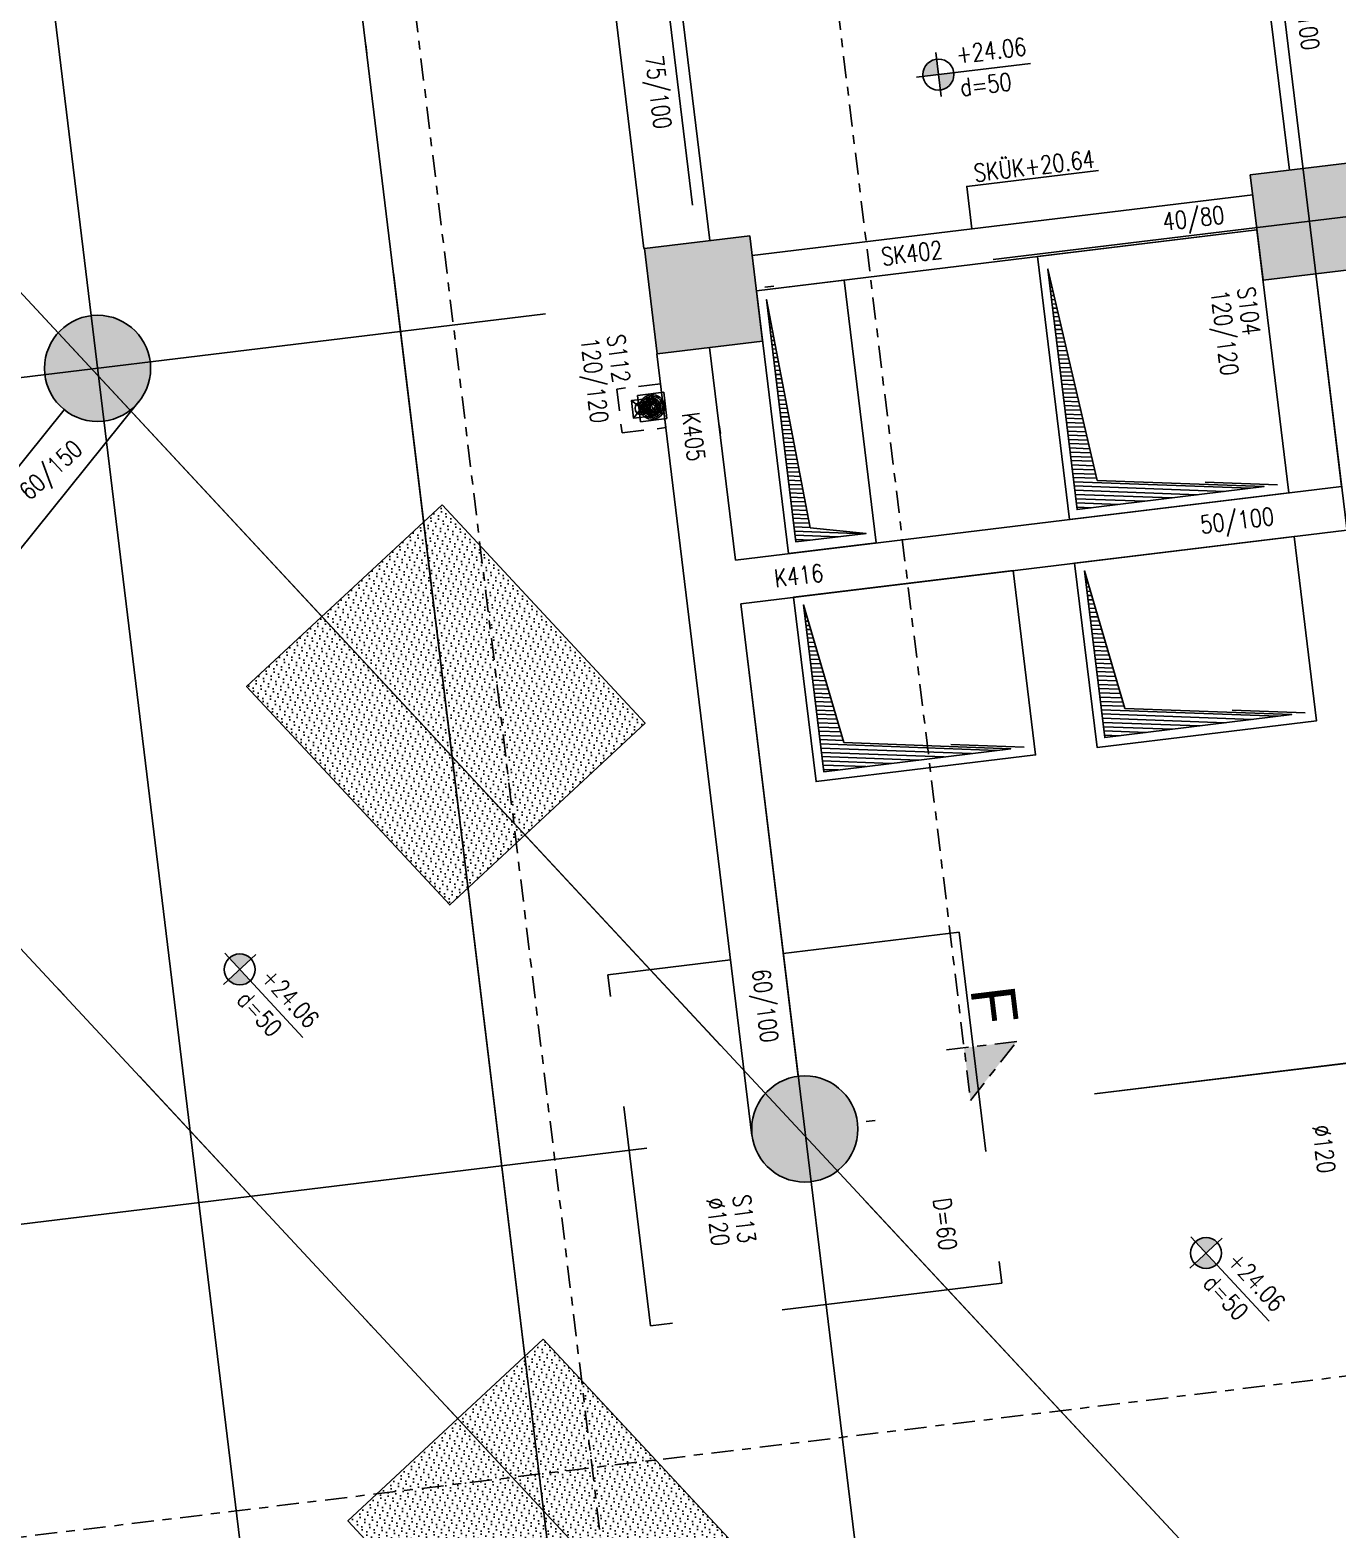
# Model space of a CAD drawing. Header units: inches. Extents: x 400392 to 401495, y 4543971 to 4544133.
# Drawn here: x 400455.46 to 400470.23, y 4544053.25 to 4544070.2 of the extents above; entities that cross this region are included whole.
import ezdxf
from ezdxf.enums import TextEntityAlignment as Align

# ---------------------------------------------------------------- set-up
doc = ezdxf.new("R2010")
doc.units = ezdxf.units.IN
doc.header["$MEASUREMENT"] = 0
for name, pattern in [('AKS', [3, 2.5, -0.25, 0, -0.25]), ('CENTER', [2, 1.25, -0.25, 0.25, -0.25]), ('CIZGI', [0.4, 0.25, -0.15]), ('CONTINU', [0]), ('DASHDOT2', [0.5, 0.25, -0.125, 0, -0.125]), ('HIDDEN', [0.375, 0.25, -0.125])]:
    doc.linetypes.add(name, pattern=pattern)
doc.layers.add('A-DETL', color=90, linetype='Continuous', lineweight=15)
doc.layers.add('A-DETL-GENF', color=92, linetype='Continuous', lineweight=9)
for name, color, linetype in [('aks prota', 2, 'AKS'), ('boşluk prota', 2, 'Continuous'), ('boşluk taraması prota', 252, 'Continuous'), ('kesit tarama prota', 252, 'Continuous'), ('kiriş boyutu prota', 6, 'Continuous'), ('kiriş prota', 6, 'Continuous'), ('kolon prota', 1, 'Continuous'), ('kolon tarama prota', 252, 'Continuous'), ('lkolon prota', 4, 'Continuous'), ('not prota', 2, 'Continuous'), ('PRT-AL-TUNEL_EKSENI', 14, 'DASHDOT2'), ('PRT-MI-a_fit_drainage', 10, 'Continuous'), ('skesit prota', 7, 'Continuous'), ('st-s_level (kot)', 6, 'Continuous'), ('st-s_levelmark (kot işareti)', 4, 'Continuous'), ('temel prota', 6, 'Continuous'), ('tkesit prota', 7, 'Continuous'), ('tkolon prota', 6, 'Continuous'), ('tnot prota', 4, 'Continuous')]:
    doc.layers.add(name, color=color, linetype=linetype)
doc.styles.add('Arial', font='Arial.ttf')
doc.styles.add('OLCU', font='romanstw.shx')
doc.styles.add('TKIRIS', font='romanstw.shx')
doc.styles.add('tkolon', font='romanstw.shx')
doc.styles.add('TNOT', font='romanstw.shx', dxfattribs={"width": 0.8, "height": 250})
pattern_1 = [(312.9239939580838, (-985.6108686834923, 579.9553947579116), (0.08515124226646291, 0.02499508395890895), [0, -0.07937500000193896])]
pattern_2 = [(312.9239939580838, (399405.9814287717, 4544554.575528787), (0.08515124226646291, 0.02499508395890895), [0, -0.07937500000193896])]

# ---------------------------------------------------------------- blocks, each defined once
blk = doc.blocks.new('+24.06 mekanik')
at = {"layer": 'kolon tarama prota', "color": 253}
for p, q in [((33072.23755905133, 161366.1159117887), (33072.23755873027, 161066.1159117887)), ((33372.23755905133, 161366.1159114677), (33072.23755905133, 161366.1159117887)), ((33072.23755905133, 161366.1159117887), (33372.23755905133, 161366.1159114677)), ((33072.23755873027, 161066.1159117887), (33072.23755905133, 161366.1159117887)), ((33072.23755905133, 161366.1159117887), (33072.23755905133, 161366.1159117887)), ((33217.23755904054, 161356.0265974299), (33217.23755901911, 161336.0116997164)), ((33217.23755901911, 161336.0116997164), (33217.23755904054, 161356.0265974299)), ((33217.23755904054, 161356.0265974299), (33217.23755904054, 161356.0265974299)), ((33217.23755901911, 161336.0116997164), (33217.23755901911, 161336.0116997164)), ((33227.23755901911, 161336.0116997057), (33227.23755904054, 161356.0265974192)), ((33227.23755904054, 161356.0265974192), (33227.23755901911, 161336.0116997057)), ((33227.23755904053, 161356.0265974192), (33227.23755904053, 161356.0265974192)), ((33227.23755901911, 161336.0116997057), (33227.23755901911, 161336.0116997057)), ((33372.23755873027, 161066.1159114677), (33372.23755905133, 161366.1159114677)), ((33372.23755905133, 161366.1159114677), (33372.23755873027, 161066.1159114677)), ((33372.23755905133, 161366.1159114677), (33372.23755905133, 161366.1159114677)), ((33102.34177081333, 161221.1159117565), (33082.32687309982, 161221.1159117779)), ((33082.32687309982, 161221.1159117779), (33102.34177081333, 161221.1159117565)), ((33082.32687309982, 161221.1159117779), (33082.32687309982, 161221.1159117779)), ((33082.32687308912, 161211.1159117779), (33102.34177080263, 161211.1159117565)), ((33102.34177080263, 161211.1159117565), (33082.32687308912, 161211.1159117779)), ((33082.32687308912, 161211.1159117779), (33082.32687308912, 161211.1159117779)), ((33102.34177081333, 161221.1159117565), (33102.34177081333, 161221.1159117565)), ((33102.34177080263, 161211.1159117565), (33102.34177080263, 161211.1159117565)), ((33147.40441116068, 161221.1159117083), (33127.36922909111, 161221.1159117297)), ((33127.36922909111, 161221.1159117297), (33147.40441116068, 161221.1159117083)), ((33127.36922909111, 161221.1159117297), (33127.36922909111, 161221.1159117297)), ((33127.3692290804, 161211.1159117297), (33147.40441114998, 161211.1159117083)), ((33147.40441114998, 161211.1159117083), (33127.3692290804, 161211.1159117297)), ((33127.3692290804, 161211.1159117297), (33127.3692290804, 161211.1159117297)), ((33147.40441116068, 161221.1159117083), (33147.40441116068, 161221.1159117083)), ((33147.40441114998, 161211.1159117083), (33147.40441114998, 161211.1159117083)), ((33192.65715998066, 161221.1159116599), (33172.48818704082, 161221.1159116814)), ((33172.48818704082, 161221.1159116814), (33192.65715998066, 161221.1159116599)), ((33172.48818704082, 161221.1159116814), (33172.48818704082, 161221.1159116814)), ((33172.48818703013, 161211.1159116814), (33192.65715996995, 161211.1159116599)), ((33192.65715996995, 161211.1159116599), (33172.48818703013, 161211.1159116814)), ((33172.48818703013, 161211.1159116814), (33172.48818703013, 161211.1159116814)), ((33192.65715998066, 161221.1159116599), (33192.65715998066, 161221.1159116599)), ((33192.65715996995, 161211.1159116599), (33192.65715996995, 161211.1159116599)), ((33217.23755899233, 161310.9842414386), (33217.23755897089, 161290.949059369)), ((33217.23755897089, 161290.949059369), (33217.23755899233, 161310.9842414386)), ((33217.23755899233, 161310.9842414386), (33217.23755899233, 161310.9842414386)), ((33217.23755897089, 161290.949059369), (33217.23755897089, 161290.949059369)), ((33217.23755894404, 161265.8652834889), (33217.23755892246, 161245.696310549)), ((33217.23755892246, 161245.696310549), (33217.23755894404, 161265.8652834889)), ((33217.23755894404, 161265.8652834889), (33217.23755894404, 161265.8652834889)), ((33217.23755892246, 161245.696310549), (33217.23755892246, 161245.696310549)), ((33217.23755885915, 161186.5355127181), (33217.23755883757, 161166.3665397782)), ((33217.23755883757, 161166.3665397782), (33217.23755885915, 161186.5355127181)), ((33217.23755885915, 161186.5355127181), (33217.23755885915, 161186.5355127181)), ((33217.23755883757, 161166.3665397782), (33217.23755883757, 161166.3665397782)), ((33227.23755897089, 161290.9490593583), (33227.23755899233, 161310.9842414279)), ((33227.23755899233, 161310.9842414279), (33227.23755897089, 161290.9490593583)), ((33227.23755899232, 161310.9842414279), (33227.23755899232, 161310.9842414279)), ((33227.23755897089, 161290.9490593583), (33227.23755897089, 161290.9490593583)), ((33227.23755892246, 161245.6963105384), (33227.23755894404, 161265.8652834782)), ((33227.23755894404, 161265.8652834782), (33227.23755892246, 161245.6963105384)), ((33227.23755894404, 161265.8652834782), (33227.23755894404, 161265.8652834782)), ((33227.23755892246, 161245.6963105384), (33227.23755892246, 161245.6963105384)), ((33227.23755883757, 161166.3665397675), (33227.23755885915, 161186.5355127074)), ((33227.23755885915, 161186.5355127074), (33227.23755883757, 161166.3665397675)), ((33227.23755885915, 161186.5355127074), (33227.23755885915, 161186.5355127074)), ((33227.23755883757, 161166.3665397675), (33227.23755883757, 161166.3665397675)), ((33271.98693075148, 161221.115911575), (33251.81795781165, 161221.1159115965)), ((33251.81795781165, 161221.1159115965), (33271.98693075148, 161221.115911575)), ((33251.81795781165, 161221.1159115965), (33251.81795781165, 161221.1159115965)), ((33251.81795780095, 161211.1159115965), (33271.98693074079, 161211.115911575)), ((33271.98693074079, 161211.115911575), (33251.81795780095, 161211.1159115965)), ((33251.81795780095, 161211.1159115965), (33251.81795780095, 161211.1159115965)), ((33271.98693075148, 161221.115911575), (33271.98693075148, 161221.115911575)), ((33271.98693074079, 161211.115911575), (33271.98693074079, 161211.115911575)), ((33317.1058887012, 161221.1159115267), (33297.07070663163, 161221.1159115481)), ((33297.07070663163, 161221.1159115481), (33317.1058887012, 161221.1159115267)), ((33297.07070663163, 161221.1159115481), (33297.07070663163, 161221.1159115481)), ((33297.07070662093, 161211.1159115481), (33317.1058886905, 161211.1159115267)), ((33317.1058886905, 161211.1159115267), (33297.07070662093, 161211.1159115481)), ((33297.07070662093, 161211.1159115481), (33297.07070662093, 161211.1159115481)), ((33317.1058887012, 161221.1159115267), (33317.1058887012, 161221.1159115267)), ((33317.1058886905, 161211.1159115267), (33317.1058886905, 161211.1159115267)), ((33362.14824469249, 161221.1159114785), (33342.13334697898, 161221.1159114999)), ((33342.13334697898, 161221.1159114999), (33362.14824469249, 161221.1159114785)), ((33342.13334697898, 161221.1159114999), (33342.13334697898, 161221.1159114999)), ((33342.13334696827, 161211.1159114999), (33362.14824468178, 161211.1159114785)), ((33362.14824468178, 161211.1159114785), (33342.13334696827, 161211.1159114999)), ((33342.13334696827, 161211.1159114999), (33342.13334696827, 161211.1159114999)), ((33362.14824469249, 161221.1159114785), (33362.14824469249, 161221.1159114785)), ((33362.14824468178, 161211.1159114785), (33362.14824468178, 161211.1159114785)), ((33072.23755873027, 161066.1159117887), (33372.23755873027, 161066.1159114677)), ((33372.23755873027, 161066.1159114677), (33072.23755873027, 161066.1159117887)), ((33072.23755873027, 161066.1159117887), (33072.23755873027, 161066.1159117887)), ((33217.23755881072, 161141.2827638981), (33217.23755878927, 161121.2475818285)), ((33217.23755878927, 161121.2475818285), (33217.23755881072, 161141.2827638981)), ((33217.23755881072, 161141.2827638981), (33217.23755881072, 161141.2827638981)), ((33217.23755878928, 161121.2475818285), (33217.23755878928, 161121.2475818285)), ((33217.23755876249, 161096.2201235507), (33217.23755874107, 161076.2052258372)), ((33217.23755874107, 161076.2052258372), (33217.23755876249, 161096.2201235507)), ((33217.23755876249, 161096.2201235507), (33217.23755876249, 161096.2201235507)), ((33217.23755874108, 161076.2052258372), (33217.23755874108, 161076.2052258372)), ((33227.23755878927, 161121.2475818178), (33227.23755881072, 161141.2827638874)), ((33227.23755881072, 161141.2827638874), (33227.23755878927, 161121.2475818178)), ((33227.23755881072, 161141.2827638874), (33227.23755881072, 161141.2827638874)), ((33227.23755878927, 161121.2475818178), (33227.23755878927, 161121.2475818178)), ((33227.23755874107, 161076.2052258265), (33227.23755876249, 161096.22012354)), ((33227.23755876249, 161096.22012354), (33227.23755874107, 161076.2052258265)), ((33227.23755876249, 161096.22012354), (33227.23755876249, 161096.22012354)), ((33227.23755874107, 161076.2052258265), (33227.23755874107, 161076.2052258265)), ((33372.23755873027, 161066.1159114677), (33372.23755873027, 161066.1159114677))]:
    blk.add_line(p, q, dxfattribs=at)
for centre, radius, start, end in [((33222.2375588908, 161216.1159116282), 140, 92.04671303651904, 177.9532868408322), ((33222.2375588908, 161216.1159116282), 140, 92.04671303651904, 177.9532868408322), ((33222.2375588908, 161216.1159116282), 120, 92.38801540180359, 177.6119844755312), ((33222.2375588908, 161216.1159116282), 120, 92.38801540180359, 177.6119844755312), ((33222.2375588908, 161216.1159116282), 140, 2.046713035700702, 87.95328684081728), ((33222.2375588908, 161216.1159116282), 140, 2.046713035700702, 87.95328684081728), ((33222.2375588908, 161216.1159116282), 120, 2.388015402636622, 87.6119844755312), ((33222.2375588908, 161216.1159116282), 120, 2.388015402636622, 87.6119844755312), ((33222.2375588908, 161216.1159116282), 140, 182.0467130357007, 267.9532868408172), ((33222.2375588908, 161216.1159116282), 140, 182.0467130357007, 267.9532868408172), ((33222.2375588908, 161216.1159116282), 120, 182.3880154026366, 267.6119844755312), ((33222.2375588908, 161216.1159116282), 120, 182.3880154026366, 267.6119844755312), ((33222.2375588908, 161216.1159116282), 100.0000000000001, 359.9999999383015, 179.9999999383015), ((33222.2375588908, 161216.1159116282), 100.0000000000001, 359.9999999383015, 179.9999999383015), ((33222.2375588908, 161216.1159116282), 100, 179.9999999383015, 359.9999999383015), ((33222.2375588908, 161216.1159116282), 100, 179.9999999383015, 359.9999999383015), ((33222.2375588908, 161216.1159116282), 95, 93.01696124840987, 176.983038629284), ((33222.2375588908, 161216.1159116282), 95.00000000000001, 93.01696124840987, 176.983038629284), ((33222.2375588908, 161216.1159116282), 94.99999999999999, 183.0169612488262, 266.9830386288457), ((33222.2375588908, 161216.1159116282), 94.99999999999999, 183.0169612488262, 266.9830386288457), ((33222.2375588908, 161216.1159116282), 90.00000000000009, 359.9999999383015, 179.9999999383015), ((33222.2375588908, 161216.1159116282), 90.00000000000009, 359.9999999383015, 179.9999999383015), ((33222.2375588908, 161216.1159116282), 90.00000000000007, 179.9999999383015, 359.9999999383015), ((33222.2375588908, 161216.1159116282), 90.00000000000007, 179.9999999383015, 359.9999999383015), ((33222.2375588908, 161216.1159116282), 74.99999999999999, 93.82255366784379, 176.1774462097814), ((33222.2375588908, 161216.1159116282), 75.00000000000001, 93.82255366784379, 176.1774462097814), ((33222.2375588908, 161216.1159116282), 75.00000000000001, 183.8225536682041, 266.1774462093098), ((33222.2375588908, 161216.1159116282), 74.99999999999997, 183.8225536682041, 266.1774462093098), ((33222.2375588908, 161216.1159116282), 59.00000000001513, 0, 180), ((33222.2375588908, 161216.1159116282), 58.99999999998325, 180, 0), ((33222.2375588908, 161216.1159116282), 50.00000000000004, 359.9999999383015, 179.9999999383015), ((33222.2375588908, 161216.1159116282), 50.00000000000004, 359.9999999383015, 179.9999999383015), ((33222.2375588908, 161216.1159116282), 50.00000000000002, 179.9999999383015, 359.9999999383015), ((33222.2375588908, 161216.1159116282), 50.00000000000002, 179.9999999383015, 359.9999999383015), ((33222.2375588908, 161216.1159116282), 49.99999999999999, 95.73917041602894, 174.2608294620576), ((33222.2375588908, 161216.1159116282), 49.99999999999999, 95.73917041602894, 174.2608294620576), ((33222.2375588908, 161216.1159116282), 49.99999999999999, 185.7391704156142, 264.2608294612697), ((33222.2375588908, 161216.1159116282), 50, 185.7391704156142, 264.2608294612697), ((33222.2375588908, 161216.1159116282), 29.99999999999999, 99.59406816533854, 170.4059317111606), ((33222.2375588908, 161216.1159116282), 30.00000000000001, 99.59406816533854, 170.4059317111606), ((33222.2375588908, 161216.1159116282), 30, 189.594068165408, 260.4059317118438), ((33222.2375588908, 161216.1159116282), 29.99999999999999, 189.594068165408, 260.4059317118438), ((33222.2375588908, 161186.6159116282), 29.49999999999272, 90, 270.0000000000279), ((33222.2375588908, 161245.6159116282), 29.50000000000151, 269.9999999999926, 90.00000000000708), ((33222.2375588908, 161216.1159116282), 95, 3.016961248826165, 86.98303862884575), ((33222.2375588908, 161216.1159116282), 95.00000000000003, 3.016961248826165, 86.98303862884575), ((33222.2375588908, 161216.1159116282), 75, 3.822553668204151, 86.17744620930984), ((33222.2375588908, 161216.1159116282), 74.99999999999999, 3.822553668204151, 86.17744620930984), ((33222.2375588908, 161216.1159116282), 49.99999999999997, 5.739170415614147, 84.26082946126972), ((33222.2375588908, 161216.1159116282), 50.00000000000001, 5.739170415614147, 84.26082946126972), ((33222.2375588908, 161216.1159116282), 30.00000000000001, 9.59406816540801, 80.40593171184375), ((33222.2375588908, 161216.1159116282), 29.99999999999999, 9.59406816540801, 80.40593171184375), ((33222.2375588908, 161216.1159116282), 120, 272.3880154018036, 357.6119844755312), ((33222.2375588908, 161216.1159116282), 140, 272.0467130365191, 357.9532868408322), ((33222.2375588908, 161216.1159116282), 49.99999999999999, 275.7391704160289, 354.2608294620576), ((33222.2375588908, 161216.1159116282), 29.99999999999998, 279.5940681653386, 350.4059317111606), ((33222.2375588908, 161216.1159116282), 95, 273.0169612484099, 356.983038629284), ((33222.2375588908, 161216.1159116282), 74.99999999999999, 273.8225536678437, 356.1774462097814), ((33222.2375588908, 161216.1159116282), 140, 272.0467130365191, 357.9532868408322), ((33222.2375588908, 161216.1159116282), 120, 272.3880154018036, 357.6119844755312), ((33222.2375588908, 161216.1159116282), 30, 279.5940681653386, 350.4059317111606), ((33222.2375588908, 161216.1159116282), 49.99999999999999, 275.7391704160289, 354.2608294620576), ((33222.2375588908, 161216.1159116282), 75, 273.8225536678437, 356.1774462097814), ((33222.2375588908, 161216.1159116282), 94.99999999999997, 273.0169612484099, 356.983038629284)]:
    blk.add_arc(centre, radius, start, end, dxfattribs=at)
blk = doc.blocks.new('PLAN_KOT')
at = {"layer": 'st-s_levelmark (kot işareti)'}
h = blk.add_hatch(color=256, dxfattribs=at)
h.paths.add_polyline_path([(0, 17.5, 0.4142135623730951), (-17.5, 0), (0, 0)])
h.paths.add_polyline_path([(17.5, 0), (0, 0), (0, -17.5, 0.4142135623730951)])
for p, q in [((0, 25), (0, -25)), ((105, 0), (-25, 0))]:
    blk.add_line(p, q, dxfattribs=at)
blk.add_circle((0, 0), 17.5, dxfattribs=at)
at = {"layer": 'st-s_level (kot)', "color": 6, "style": 'OLCU', "width": 0.8}
for tag, p in [('KOT', (22.6700442370493, 9.780006943954504)), ('DÖŞEME_KALINLIĞI', (22.6700442370493, -27.62999305603444))]:
    blk.add_attdef(tag, p, '', height=20, dxfattribs=at)
blk = doc.blocks.new('YER SUZGECI_20x20')
at = {"color": 2}
blk.add_lwpolyline([(-20, 0), (0, 0), (0, 20), (-20, 20)], close=True, dxfattribs=at)
for points in [[(0, 20), (-20, 0)], [(-20, 20), (0, 0)]]:
    blk.add_lwpolyline(points, dxfattribs=at)
blk.add_circle((-10, 10), 7, dxfattribs=at)
blk = doc.blocks.new('A$C1a5ef8c2')
at = {"layer": 'boşluk taraması prota', "ltscale": 2}
h = blk.add_hatch(dxfattribs=at)
h.set_pattern_fill('ANSI31', color=256, scale=0.03000000000073284, angle=-47.07600604191619, style=0)
h.set_pattern_definition([(357.9239939580838, (-708.7849836765672, 275.315266283229), (0.003450451556188631, 0.09518748281418962), [])])
h.paths.add_polyline_path([(75.92665458458941, 90.4876050753519), (78.0823313104338, 90.45161870773882), (75.70036064169835, 90.15796209033579), (75.37010450277012, 92.87750233430415)])
h = blk.add_hatch(dxfattribs=at)
h.set_pattern_fill('ANSI31', color=256, scale=0.03000000000073284, angle=-47.07600604191619, style=0)
h.set_pattern_definition([(357.9239939580838, (-711.9640554704238, 274.9493517745286), (0.003450451556188631, 0.09518748281418962), [])])
h.paths.add_polyline_path([(72.68423112371238, 89.95123022515327), (73.31545776390703, 89.88849055301398), (72.52128884784179, 89.79204757977277), (72.1885638142121, 92.53191662114114)])
h = blk.add_hatch(dxfattribs=at)
h.set_pattern_fill('ANSI31', color=256, scale=0.03000000000073284, angle=-47.07600604191619, style=0)
h.set_pattern_definition([(357.9239939580838, (-708.4719974214095, 272.7379373209551), (0.003450451556188631, 0.09518748281418962), [])])
h.paths.add_polyline_path([(76.23964083974715, 87.91027611214668), (78.39531756559154, 87.8742897445336), (76.01334689732175, 87.58063312713057), (75.78442419448402, 89.46572905126959)])
h = blk.add_hatch(dxfattribs=at)
h.set_pattern_fill('ANSI31', color=256, scale=0.03000000000073284, angle=-47.07600604191619, style=0)
h.set_pattern_definition([(357.9239939580838, (-711.6486596444156, 272.3521691011265), (0.003450451556188631, 0.09518748281418962), [])])
h.paths.add_polyline_path([(73.06297861674102, 87.52450789231807), (75.21865534165408, 87.48852152470499), (72.8366846733843, 87.19486490637064), (72.60776197147788, 89.07996083144099)])
at = {"layer": 'kesit tarama prota'}
h = blk.add_hatch(color=256, dxfattribs=at)
h.dxf.hatch_style = 1
h.paths.add_polyline_path([(75.01839818886947, 84.14591000322253), (74.49510556354653, 83.47795429546386), (74.422774021863, 84.07357846200466)])
at = {"layer": 'kolon tarama prota'}
h = blk.add_hatch(color=256, dxfattribs=at)
h.dxf.hatch_style = 1
h.paths.add_polyline_path([(78.8497655861429, 94.08627997990698), (78.99442866910249, 92.89503164682537), (77.80318033503136, 92.75036856438965), (77.65851725259563, 93.94161689747125)])
h = blk.add_hatch(color=256, dxfattribs=at)
h.dxf.hatch_style = 1
h.paths.add_polyline_path([(72.00008766754763, 93.25446725543588), (72.1447507495177, 92.06321892142296), (70.95350241637789, 91.91855583898723), (70.8088393334765, 93.10980417300016)])
h = blk.add_hatch(color=256, dxfattribs=at)
h.dxf.hatch_style = 1
edge = h.paths.add_edge_path()
edge.add_arc((64.62711712310556, 91.7546988222748), 0.6000000000123112, -47.07600604191619, 312.9239939580838)
h = blk.add_hatch(dxfattribs=at)
h.set_pattern_fill('DOTS', color=2, scale=0.0500000000012214, angle=-47.07600604191619)
h.set_pattern_definition(pattern_1)
h.paths.add_polyline_path([(70.81653811619617, 87.74473415594548), (68.52107331360457, 90.21287492103875), (66.31213087833021, 88.15847442578524), (68.6075956809218, 85.69033365976065)])
h = blk.add_hatch(color=256, dxfattribs=at)
h.dxf.hatch_style = 1
edge = h.paths.add_edge_path()
edge.add_arc((72.62196958606364, 83.1564120175317), 0.6000000000123112, -47.07600604191619, 312.9239939580838)
h = blk.add_hatch(dxfattribs=at)
h.set_pattern_fill('DOTS', color=2, scale=0.0500000000012214, angle=-47.07600604191619)
h.set_pattern_definition(pattern_1)
h.paths.add_polyline_path([(71.96177255391376, 78.31401018053293), (69.66630775132217, 80.7821509456262), (67.45736531651346, 78.72775045130402), (69.75283011910506, 76.25960968527943)])
at = {"layer": 'A-DETL', "color": 1, "lineweight": 5}
blk.add_lwpolyline([(18.9056719414657, 133.4212155677378), (126.8139738666359, 17.39552934933454)], dxfattribs=at)
at = {"layer": 'aks prota', "ltscale": 10}
for p, q in [((133.1676834216923, 17.97912808321416), (20.17211882991251, 139.4747654646635)), ((133.1676834195969, 17.97912808600813), (20.17211883194977, 139.4747654646635)), ((133.1676834194222, 17.97912808414549), (20.17211883200798, 139.4747654655948)), ((131.3109652098501, 19.97551761753857), (20.17211883107666, 139.4747654646635)), ((133.1676834210521, 17.97912808228284), (20.17211882950505, 139.4747654655948)), ((86.6058551488677, 25.2405966874212), (74.210058906232, 127.3155100271106)), ((86.60585514985723, 25.24059668369591), (74.2100589069887, 127.3155100271106)), ((86.60585514933337, 25.24059668648988), (74.21005890722154, 127.3155100271106)), ((86.6058551488677, 25.24059668555856), (74.21005890762899, 127.3155100271106)), ((86.60585514927516, 25.24059668648988), (74.21005890710512, 127.3155100271106)), ((86.6058551488677, 25.24059668555856), (74.21005890669767, 127.3155100271106)), ((86.60585514985723, 25.24059668462723), (74.21005890646484, 127.3155100271106)), ((78.61128523445223, 33.83655681088567), (67.36038098775316, 126.4836973026395)), ((78.61128523526713, 33.83655680716038), (67.36038098746212, 126.4836973026395)), ((78.61128523491789, 33.83655680902302), (67.3603809888009, 126.4836973026395)), ((78.61128523445223, 33.83655680995435), (67.36038098868448, 126.4836973026395)), ((78.61128523445223, 33.83655680995435), (67.36038098821882, 126.4836973026395)), ((78.61128523520892, 33.83655680902302), (67.36038098781137, 126.4836973026395)), ((74.61400027724449, 38.13453687168658), (63.93554202804808, 126.0677909404039)), ((74.61400027800119, 38.13453686982393), (63.93554202863015, 126.0677909394726)), ((74.61400027776835, 38.13453687168658), (63.93554202909581, 126.0677909404039)), ((74.61400027724449, 38.13453687168658), (63.93554202944506, 126.0677909404039)), ((74.61400027753552, 38.13453687168658), (63.93554202892119, 126.0677909394726)), ((74.61400027724449, 38.13453687168658), (63.93554202851374, 126.0677909394726)), ((74.04155427991645, 42.84842329472303), (63.93554202798987, 126.0677909404039)), ((70.61671532026958, 42.43251693062484), (60.51070306886686, 125.6518845772371)), ((70.61671532056062, 42.43251693248749), (60.51070306939073, 125.6518845772371)), ((70.61671532003675, 42.43251693341881), (60.51070307020564, 125.6518845772371)), ((70.61671532003675, 42.43251693341881), (60.51070306927431, 125.6518845772371)), ((70.61671532061882, 42.43251693248749), (60.51070306869224, 125.6518845772371)), ((70.61671532003675, 42.43251693435013), (60.51077673130203, 125.651277994737)), ((120.6217669268372, 31.4688090858981), (36.57432698796038, 121.8387038931251)), ((120.6217669270118, 31.4688090858981), (36.57432698854245, 121.8387038931251)), ((44.87224892165978, 89.35570270381868), (91.23166478343774, 94.98550785519183)), ((44.87224892235827, 89.35570270195603), (91.23166478355415, 94.98550785332918)), ((44.87224892328959, 89.35570270288736), (91.23166478337953, 94.9855078542605)), ((44.87224892305676, 89.35570270381868), (91.23166478343774, 94.9855078542605)), ((44.87224892264931, 89.35570270288736), (91.23166478332132, 94.9855078542605)), ((44.8722489225911, 89.35570270381868), (91.23166478343774, 94.9855078542605)), ((44.87224892160157, 89.35570270288736), (91.23166478407802, 94.9855078542605)), ((46.01742308295798, 79.92560312524438), (92.37683894467773, 85.5554082756862)), ((46.0174230838893, 79.92560312710702), (92.3768389444449, 85.55540827661753)), ((46.01742308365647, 79.92560312710702), (92.37683894403744, 85.55540827661753)), ((46.01742308365647, 79.9256031261757), (92.37683894403744, 85.55540827661753)), ((46.01742308319081, 79.9256031261757), (92.37683894467773, 85.55540827754885)), ((46.01749832613859, 79.92498672939837), (92.37691418651957, 85.5547918798402))]:
    blk.add_line(p, q, dxfattribs=at)
at = {"layer": 'boşluk prota', "ltscale": 0.05}
for points in [[(75.92665458458941, 90.4876050753519), (77.81384654849535, 90.41851908620447), (75.70036064169835, 90.15796209033579), (75.37010450277012, 92.87750233430415)], [(72.68423112371238, 89.95123022515327), (73.31545776390703, 89.88849055301398), (72.52128884784179, 89.79204757977277), (72.1885638142121, 92.53191662114114)], [(76.23964083974715, 87.91027611214668), (78.12683280458441, 87.84119012393057), (76.01334689732175, 87.58063312713057), (75.78442419448402, 89.46572905126959)], [(73.06297861674102, 87.52450789231807), (74.95017058064695, 87.45542190317065), (72.8366846733843, 87.19486490637064), (72.60776197147788, 89.07996083144099)]]:
    blk.add_lwpolyline(points, close=True, dxfattribs=at)
at = {"layer": 'kiriş prota'}
for p, q in [((77.09972836257657, 102.2347356351092), (78.10031707439339, 93.99526828341186)), ((70.80392105667852, 93.1092066867277), (69.80333234532736, 101.3486740374938)), ((71.54845123901032, 93.19962132908404), (70.54786252765916, 101.4390886807814))]:
    blk.add_line(p, q, dxfattribs=at)
for points in [[(77.68581957224524, 93.71679216157645), (72.02738998673158, 93.02964251954108)], [(77.73404059925815, 93.31970938388258), (72.07561101374449, 92.63255974184722)], [(71.83841346326517, 89.58823875244707), (78.6905417497619, 90.42034904565662), (78.39880450157216, 92.82270010467619)], [(70.95105207827874, 91.91825802717358), (72.0238950511557, 83.08378290664405)], [(71.54667621501721, 91.99058981146663), (71.83841346326517, 89.58823875244707)], [(71.89868974714773, 89.09188527893275), (78.75081803364446, 89.9239955721423), (79.40040250308812, 84.5749016450718)], [(71.89868974714773, 89.09188527893275), (72.54718828882324, 83.75173357501626)]]:
    blk.add_lwpolyline(points, dxfattribs=at)
for points in [[(77.73404059692984, 93.31970938388258), (78.09491758275544, 90.34801750443876), (75.61315022117924, 90.04663608130068), (75.25227323488798, 93.01832796167582)], [(72.07561104308115, 92.63255949877203), (72.43648940353887, 89.66086803283542), (73.42929410078796, 89.78143296670169), (73.06841574126156, 92.75312443170696)], [(75.67297605087515, 89.55399193707854), (75.92613644513767, 87.46930735278875), (78.40793287282577, 87.77069230470806), (78.1547724790289, 89.85537688899785)], [(74.97808118944522, 89.46960513852537), (75.2312415841734, 87.3849205551669), (72.7494742225972, 87.08353913296014), (72.49631382740336, 89.16822371631861)]]:
    blk.add_lwpolyline(points, close=True, dxfattribs=at)
at = {"layer": 'kolon prota', "color": 1}
for points in [[(78.8497655861429, 94.08627997990698), (78.99442866910249, 92.89503164682537), (77.80318033503136, 92.75036856438965), (77.65851725259563, 93.94161689747125)], [(72.00008766754763, 93.25446725543588), (72.1447507495177, 92.06321892142296), (70.95350241637789, 91.91855583898723), (70.8088393334765, 93.10980417300016)]]:
    blk.add_lwpolyline(points, close=True, dxfattribs=at)
for centre in [(64.62711712310556, 91.7546988222748), (72.62196958606364, 83.1564120175317)]:
    blk.add_circle(centre, 0.6000000000123112, dxfattribs=at)
at = {"layer": 'not prota', "ltscale": 0.1}
blk.add_lwpolyline([(74.5107271609595, 93.33121457695961), (74.45241223543417, 93.8114144988358), (75.94147254095878, 93.99224426876754)], dxfattribs=at)
at = {"layer": 'PRT-AL-TUNEL_EKSENI', "ltscale": 10}
blk.add_line((16.47421710781055, 136.0355761926621), (129.4697816994158, 14.53993880935013), dxfattribs=at)
at = {"layer": 'PRT-MI-a_fit_drainage', "color": 2, "linetype": 'CIZGI'}
blk.add_lwpolyline([(70.99198847287335, 91.58116156980395), (70.49563500075601, 91.5208852859214), (70.55591128510423, 91.02453181240708), (71.05226475768723, 91.08480809722096)], close=True, dxfattribs=at)
at = {"layer": 'skesit prota', "linetype": 'CENTER', "ltscale": 0.2}
for points in [[(69.01681064459262, 128.5897380113602), (74.49510556354653, 83.47795429546386), (75.01839818886947, 84.14591000322253), (74.1249619385344, 84.03741269186139)], [(64.30515153385932, 128.017562540248), (71.50532857538201, 68.7267002845183)], [(64.30515153385932, 128.017562540248), (71.50532857538201, 68.7267002845183)], [(98.568870913703, 82.77085532899946), (33.680871330027, 74.89097186829895)]]:
    blk.add_lwpolyline(points, dxfattribs=at)
at = {"layer": 'temel prota'}
for points in [[(65.0943144770572, 91.37823284417391), (63.12330748938257, 88.93219706881791)], [(64.25065114494646, 91.28750146832317), (62.71045536786551, 89.37610592413694)]]:
    blk.add_lwpolyline(points, dxfattribs=at)
for points in [[(68.52107331360457, 90.21287492103875), (66.31213087833021, 88.15847442578524), (68.6075956809218, 85.69033365976065), (70.81653811619617, 87.74473415594548)], [(69.66630775132217, 80.7821509456262), (67.45736531651346, 78.72775045130402), (69.75283011910506, 76.25960968527943), (71.96177255391376, 78.31401018053293)]]:
    blk.add_lwpolyline(points, close=True, dxfattribs=at)
at = {"layer": 'temel prota', "linetype": 'HIDDEN', "ltscale": 10}
blk.add_lwpolyline([(72.37841408076929, 85.1415283381939), (74.36627833766397, 85.38293104339391), (74.84848861244973, 81.41210326459259), (70.87766083399765, 80.92989298980683), (70.3954505592119, 84.90072076860815), (71.78278991329717, 85.06919679697603)], dxfattribs=at)
at = {"layer": 'A-DETL-GENF', "xscale": 0.001000000000024428, "yscale": 0.001000000000024428, "zscale": 0.001000000000024428, "rotation": 276.923993958082}
blk.add_blockref('+24.06 mekanik', (-93.14853458531434, 104.8627004241571), dxfattribs=at)
at = {"layer": 'PRT-MI-a_fit_drainage', "color": 2, "xscale": 0.01000000000024428, "yscale": 0.01000000000024428, "zscale": 0.01000000000024428, "rotation": 186.9239939582147}
blk.add_blockref('YER SUZGECI_20x20', (70.6626239309553, 91.39006213005632), dxfattribs=at)
at = {"layer": 'st-s_level (kot)', "linetype": 'CONTINU', "ltscale": 0.1, "xscale": 0.01000000000024428, "yscale": 0.01000000000024428, "zscale": 0.01000000000024428}
for p, rotation in [((74.13312228239374, 95.07587145920843), 6.923993958096616), ((66.23424196860287, 84.95972656365484), 312.9239939580838), ((77.15842223068466, 81.7539776219055), 312.9239939580838)]:
    blk.add_blockref('PLAN_KOT', p, dxfattribs=dict(at, rotation=rotation)).add_auto_attribs({'KOT': '+24.06', 'DÖŞEME_KALINLIĞI': 'd=50'})
at = {"layer": 'kiriş boyutu prota', "ltscale": 0.05, "style": 'TKIRIS', "width": 0.8}
for s, rotation, p in [('76/100', 276.923994085215, (78.34259664494311, 95.35095905605704)), ('75/100', 276.923994085215, (71.01917497836985, 94.46161573193967)), ('40/80', 6.923994083606805, (77.36262049473589, 93.49416602123529)), ('60/150', 42.50603470406345, (64.40585614094744, 90.88943044934422)), ('50/100', 6.923994083606805, (77.92438186885556, 90.0864522093907)), ('60/100', 276.923994085215, (72.2265636951779, 84.134387194179))]:
    blk.add_text(s, height=0.2000000000048856, rotation=rotation, dxfattribs=at).set_placement(p, align=Align.MIDDLE_RIGHT)
at = {"layer": 'kiriş prota', "ltscale": 0.05, "style": 'TKIRIS', "width": 0.8}
for s, rotation, p in [('SK402', 6.923994083606805, (73.48919264861615, 93.01486045215279)), ('K405', 276.923994085215, (71.33065573847853, 91.25793211255223)), ('K416', 6.923994083606805, (72.27866095100762, 89.37904009129852))]:
    blk.add_text(s, height=0.2000000000048856, rotation=rotation, dxfattribs=at).set_placement(p, align=Align.MIDDLE_LEFT)
at = {"layer": 'lkolon prota', "style": 'tkolon', "width": 0.8}
for s, p in [('120/120', (77.21260242530843, 92.6278463145718)), ('120/120', (70.08882243535481, 92.09075494389981)), ('%%C120', (78.35865045891842, 83.19055391382426)), ('%%C120', (71.50786081678234, 82.36789582576603))]:
    blk.add_text(s, height=0.2000000000048855, rotation=276.923994085215, dxfattribs=at).set_placement(p)
at = {"layer": 'st-s_level (kot)', "color": 6, "style": 'OLCU', "width": 0.8}
for tag, p, rotation in [('D=60', (41.41703286580741, 99.58001939486712), 312.9239939495117), ('D=60', (34.91377208690392, 96.88071346003562), 312.9239939495117), ('D=60', (41.72404787596315, 89.55813579354435), 312.9239939495117), ('D=60', (74.07240101491334, 82.3654021685943), 276.923994085215), ('D=90', (58.45173784665531, 80.89350863266736), 312.9239939495117), ('D=60', (82.06995531456778, 73.76825603935868), 276.923994085215), ('D=60', (66.16953595646191, 72.69707751180977), 312.9239939495117), ('D=60', (59.52860149176558, 70.14633769541979), 312.9239939495117), ('D=60', (74.28302203526255, 63.91414567641914), 312.9239939495117), ('D=60', (67.52317142457468, 61.55037755891681), 312.9239939495117), ('D=60', (81.90516735991696, 55.7777361664921), 312.9239939495117), ('D=60', (75.51774133963045, 52.95441743545234), 312.9239939495117), ('D=60', (83.51231125422055, 44.35845731198788), 312.9239939495117), ('D=60', (93.86754728655796, 42.95339011400938), 312.9239939495117), ('D=60', (102.2343588467338, 34.1871841000393), 312.9239939495117), ('D=60', (95.21837176603731, 31.80971260089427), 312.9239939495117), ('D=60', (99.28763992898166, 27.66433198004961), 312.9239939495117), ('+22.51', (112.2286650243332, 23.93479506019503), 312.9239939495117), ('+20.81', (108.5519845855888, 21.49965451750904), 312.9239939495117), ('D=80', (97.11668090563035, 17.52580411545932), 312.9239939495117)]:
    blk.add_attdef(tag, p, '', height=0.2000000000048856, rotation=rotation, dxfattribs=at)
at = {"layer": 'tkesit prota', "style": 'Arial'}
blk.add_text('F', height=0.5000000000122139, rotation=276.923994085215, dxfattribs=at).set_placement((74.49309064343106, 84.73881689179689))
at = {"layer": 'tkolon prota', "style": 'tkolon', "width": 0.8}
for s, p in [('S104', (77.51041450857883, 92.66401208564639)), ('S112', (70.38663451909088, 92.1269207149744)), ('S113', (71.80598599446239, 82.40148338582367))]:
    blk.add_text(s, height=0.2000000000048855, rotation=276.923994085215, dxfattribs=at).set_placement(p)
at = {"layer": 'tnot prota', "style": 'TNOT', "width": 0.8}
blk.add_text('SKÜK+20.64', height=0.2000000000048856, rotation=6.923991141593699, dxfattribs=at).set_placement((74.53508898231667, 93.96011342760175), align=Align.MIDDLE_LEFT)

msp = doc.modelspace()

# ---------------------------------------------------------------- hatches: boundary and pattern name
at = {"layer": 'boşluk taraması prota', "ltscale": 2}
h = msp.add_hatch(dxfattribs=at)
h.set_pattern_fill('ANSI31', color=256, scale=0.03000000000073284, angle=-47.07600604191619, style=0)
h.set_pattern_definition([(357.9239939580838, (399682.8073137786, 4544249.935400313), (0.003450451556188631, 0.09518748281418962), [])])
h.paths.add_polyline_path([(400467.5189520398, 4544065.107739105), (400469.6746287656, 4544065.071752737), (400467.2926580969, 4544064.77809612), (400466.9624019579, 4544067.497636364)])
h = msp.add_hatch(dxfattribs=at)
h.set_pattern_fill('ANSI31', color=256, scale=0.03000000000073284, angle=-47.07600604191619, style=0)
h.set_pattern_definition([(357.9239939580838, (399679.6282419848, 4544249.569485804), (0.003450451556188631, 0.09518748281418962), [])])
h.paths.add_polyline_path([(400464.2765285789, 4544064.571364255), (400464.9077552191, 4544064.508624583), (400464.113586303, 4544064.412181609), (400463.7808612694, 4544067.152050651)])
h = msp.add_hatch(dxfattribs=at)
h.set_pattern_fill('ANSI31', color=256, scale=0.03000000000073284, angle=-47.07600604191619, style=0)
h.set_pattern_definition([(357.9239939580838, (399683.1203000338, 4544247.35807135), (0.003450451556188631, 0.09518748281418962), [])])
h.paths.add_polyline_path([(400467.8319382949, 4544062.530410142), (400469.9876150208, 4544062.494423774), (400467.6056443525, 4544062.200767157), (400467.3767216497, 4544064.085863081)])
h = msp.add_hatch(dxfattribs=at)
h.set_pattern_fill('ANSI31', color=256, scale=0.03000000000073284, angle=-47.07600604191619, style=0)
h.set_pattern_definition([(357.9239939580838, (399679.9436378108, 4544246.972303131), (0.003450451556188631, 0.09518748281418962), [])])
h.paths.add_polyline_path([(400464.6552760719, 4544062.144641922), (400466.8109527968, 4544062.108655554), (400464.4289821286, 4544061.814998936), (400464.2000594267, 4544063.700094861)])
at = {"layer": 'kesit tarama prota'}
h = msp.add_hatch(color=256, dxfattribs=at)
h.dxf.hatch_style = 1
h.paths.add_polyline_path([(400466.610695644, 4544058.766044033), (400466.0874030187, 4544058.098088325), (400466.015071477, 4544058.693712492)])
at = {"layer": 'kolon tarama prota'}
h = msp.add_hatch(color=256, dxfattribs=at)
h.dxf.hatch_style = 1
h.paths.add_polyline_path([(400470.4420630413, 4544068.706414009), (400470.5867261243, 4544067.515165676), (400469.3954777902, 4544067.370502594), (400469.2508147078, 4544068.561750927)])
h = msp.add_hatch(color=256, dxfattribs=at)
h.dxf.hatch_style = 1
h.paths.add_polyline_path([(400463.5923851227, 4544067.874601285), (400463.7370482047, 4544066.683352951), (400462.5457998716, 4544066.538689869), (400462.4011367887, 4544067.729938203)])
h = msp.add_hatch(color=256, dxfattribs=at)
h.dxf.hatch_style = 1
edge = h.paths.add_edge_path()
edge.add_arc((400456.2194145783, 4544066.374832852), 0.6000000000123112, -47.07600604191619, 312.9239939580838)
h = msp.add_hatch(dxfattribs=at)
h.set_pattern_fill('DOTS', color=2, scale=0.0500000000012214, angle=-47.07600604191619)
h.set_pattern_definition(pattern_2)
h.paths.add_polyline_path([(400462.4088355714, 4544062.364868185), (400460.1133707688, 4544064.833008951), (400457.9044283335, 4544062.778608455), (400460.1998931361, 4544060.310467689)])
h = msp.add_hatch(color=256, dxfattribs=at)
h.dxf.hatch_style = 1
edge = h.paths.add_edge_path()
edge.add_arc((400464.2142670412, 4544057.776546047), 0.6000000000123112, -47.07600604191619, 312.9239939580838)
h = msp.add_hatch(dxfattribs=at)
h.set_pattern_fill('DOTS', color=2, scale=0.0500000000012214, angle=-47.07600604191619)
h.set_pattern_definition(pattern_2)
h.paths.add_polyline_path([(400463.5540700091, 4544052.93414421), (400461.2586052065, 4544055.402284975), (400459.0496627717, 4544053.347884481), (400461.3451275743, 4544050.879743715)])

# ---------------------------------------------------------------- linework, layer by layer
at = {"layer": 'A-DETL', "color": 1, "lineweight": 5}
msp.add_lwpolyline([(400410.4979693966, 4544108.041349597), (400518.4062713218, 4543992.015663379)], dxfattribs=at)
at = {"layer": 'aks prota', "ltscale": 10}
for p, q in [((400524.7599808769, 4543992.599262113), (400411.7644162851, 4544114.094899494)), ((400524.7599808748, 4543992.599262116), (400411.7644162871, 4544114.094899494)), ((400524.7599808746, 4543992.599262114), (400411.7644162872, 4544114.094899495)), ((400522.903262665, 4543994.595651647), (400411.7644162863, 4544114.094899494)), ((400524.7599808762, 4543992.599262112), (400411.7644162847, 4544114.094899495)), ((400478.198152604, 4543999.860730717), (400465.8023563614, 4544101.935644057)), ((400478.198152605, 4543999.860730713), (400465.8023563622, 4544101.935644057)), ((400478.1981526045, 4543999.860730716), (400465.8023563624, 4544101.935644057)), ((400478.198152604, 4543999.860730715), (400465.8023563628, 4544101.935644057)), ((400478.1981526045, 4543999.860730716), (400465.8023563623, 4544101.935644057)), ((400478.198152604, 4543999.860730715), (400465.8023563619, 4544101.935644057)), ((400478.198152605, 4543999.860730714), (400465.8023563616, 4544101.935644057)), ((400470.2035826896, 4544008.45669084), (400458.9526784429, 4544101.103831332)), ((400470.2035826904, 4544008.456690837), (400458.9526784426, 4544101.103831332)), ((400470.2035826901, 4544008.456690839), (400458.952678444, 4544101.103831332)), ((400470.2035826896, 4544008.456690839), (400458.9526784439, 4544101.103831332)), ((400470.2035826896, 4544008.456690839), (400458.9526784434, 4544101.103831332)), ((400470.2035826904, 4544008.456690839), (400458.952678443, 4544101.103831332)), ((400466.2062977324, 4544012.754670901), (400455.5278394832, 4544100.68792497)), ((400466.2062977332, 4544012.754670899), (400455.5278394838, 4544100.687924969)), ((400466.2062977329, 4544012.754670901), (400455.5278394843, 4544100.68792497)), ((400466.2062977324, 4544012.754670901), (400455.5278394846, 4544100.68792497)), ((400466.2062977327, 4544012.754670901), (400455.5278394841, 4544100.687924969)), ((400466.2062977324, 4544012.754670901), (400455.5278394837, 4544100.687924969)), ((400465.6338517351, 4544017.468557324), (400455.5278394832, 4544100.68792497)), ((400462.2090127754, 4544017.05265096), (400452.103000524, 4544100.272018607)), ((400462.2090127757, 4544017.052650962), (400452.1030005246, 4544100.272018607)), ((400462.2090127752, 4544017.052650963), (400452.1030005254, 4544100.272018607)), ((400462.2090127752, 4544017.052650963), (400452.1030005245, 4544100.272018607)), ((400462.2090127758, 4544017.052650962), (400452.1030005239, 4544100.272018607)), ((400462.2090127752, 4544017.052650964), (400452.1030741865, 4544100.271412024)), ((400512.214064382, 4544006.088943115), (400428.1666244431, 4544096.458837923)), ((400512.2140643822, 4544006.088943115), (400428.1666244437, 4544096.458837923)), ((400436.4645463768, 4544063.975836733), (400482.8239622386, 4544069.605641885)), ((400436.4645463775, 4544063.975836731), (400482.8239622387, 4544069.605641883)), ((400436.4645463785, 4544063.975836732), (400482.8239622386, 4544069.605641884)), ((400436.4645463782, 4544063.975836733), (400482.8239622386, 4544069.605641884)), ((400436.4645463778, 4544063.975836732), (400482.8239622385, 4544069.605641884)), ((400436.4645463778, 4544063.975836733), (400482.8239622386, 4544069.605641884)), ((400436.4645463768, 4544063.975836732), (400482.8239622393, 4544069.605641884)), ((400437.6097205381, 4544054.545737155), (400483.9691363999, 4544060.175542305)), ((400437.6097205391, 4544054.545737157), (400483.9691363996, 4544060.175542306)), ((400437.6097205388, 4544054.545737157), (400483.9691363992, 4544060.175542306)), ((400437.6097205388, 4544054.545737156), (400483.9691363992, 4544060.175542306)), ((400437.6097205384, 4544054.545737156), (400483.9691363999, 4544060.175542307)), ((400437.6097957813, 4544054.545120759), (400483.9692116417, 4544060.174925909))]:
    msp.add_line(p, q, dxfattribs=at)
at = {"layer": 'boşluk prota', "ltscale": 0.05}
for points in [[(400467.5189520398, 4544065.107739105), (400469.4061440037, 4544065.038653116), (400467.2926580969, 4544064.77809612), (400466.9624019579, 4544067.497636364)], [(400464.2765285789, 4544064.571364255), (400464.9077552191, 4544064.508624583), (400464.113586303, 4544064.412181609), (400463.7808612694, 4544067.152050651)], [(400467.8319382949, 4544062.530410142), (400469.7191302598, 4544062.461324153), (400467.6056443525, 4544062.200767157), (400467.3767216497, 4544064.085863081)], [(400464.6552760719, 4544062.144641922), (400466.5424680358, 4544062.075555933), (400464.4289821286, 4544061.814998936), (400464.2000594267, 4544063.700094861)]]:
    msp.add_lwpolyline(points, close=True, dxfattribs=at)
at = {"layer": 'kiriş prota'}
for p, q in [((400468.6920258178, 4544076.854869665), (400469.6926145296, 4544068.615402313)), ((400462.3962185119, 4544067.729340716), (400461.3956298005, 4544075.968808067)), ((400463.1407486942, 4544067.819755359), (400462.1401599828, 4544076.05922271))]:
    msp.add_line(p, q, dxfattribs=at)
for points in [[(400469.2781170274, 4544068.336926191), (400463.6196874419, 4544067.649776549)], [(400469.3263380544, 4544067.939843413), (400463.6679084689, 4544067.252693771)], [(400463.4307109184, 4544064.208372782), (400470.2828392049, 4544065.040483075), (400469.9911019568, 4544067.442834134)], [(400463.1389736702, 4544066.610723841), (400463.4307109184, 4544064.208372782)], [(400462.5433495335, 4544066.538392057), (400463.6161925063, 4544057.703916936)], [(400463.4909872023, 4544063.712019308), (400470.3431154888, 4544064.544129602), (400470.9926999583, 4544059.195035675)], [(400463.4909872023, 4544063.712019308), (400464.139485744, 4544058.371867605)]]:
    msp.add_lwpolyline(points, dxfattribs=at)
for points in [[(400469.3263380521, 4544067.939843413), (400469.6872150379, 4544064.968151534), (400467.2054476764, 4544064.666770111), (400466.8445706901, 4544067.638461991)], [(400463.6679084983, 4544067.252693528), (400464.0287868587, 4544064.281002062), (400465.021591556, 4544064.401566996), (400464.6607131964, 4544067.373258461)], [(400467.2652735061, 4544064.174125967), (400467.5184339003, 4544062.089441382), (400470.000230328, 4544062.390826334), (400469.7470699342, 4544064.475510919)], [(400466.5703786446, 4544064.089739168), (400466.8235390394, 4544062.005054585), (400464.3417716778, 4544061.703673162), (400464.0886112826, 4544063.788357746)]]:
    msp.add_lwpolyline(points, close=True, dxfattribs=at)
at = {"layer": 'kolon prota', "color": 1}
for points in [[(400470.4420630413, 4544068.706414009), (400470.5867261243, 4544067.515165676), (400469.3954777902, 4544067.370502594), (400469.2508147078, 4544068.561750927)], [(400463.5923851227, 4544067.874601285), (400463.7370482047, 4544066.683352951), (400462.5457998716, 4544066.538689869), (400462.4011367887, 4544067.729938203)]]:
    msp.add_lwpolyline(points, close=True, dxfattribs=at)
for centre in [(400456.2194145783, 4544066.374832852), (400464.2142670412, 4544057.776546047)]:
    msp.add_circle(centre, 0.6000000000123112, dxfattribs=at)
at = {"layer": 'not prota', "ltscale": 0.1}
msp.add_lwpolyline([(400466.1030246161, 4544067.951348606), (400466.0447096906, 4544068.431548528), (400467.5337699961, 4544068.612378298)], dxfattribs=at)
at = {"layer": 'PRT-AL-TUNEL_EKSENI', "ltscale": 10}
msp.add_line((400408.066514563, 4544110.655710222), (400521.0620791546, 4543989.160072839), dxfattribs=at)
at = {"layer": 'PRT-MI-a_fit_drainage', "color": 2, "linetype": 'CIZGI'}
msp.add_lwpolyline([(400462.5842859281, 4544066.201295599), (400462.0879324559, 4544066.141019315), (400462.1482087403, 4544065.644665842), (400462.6445622129, 4544065.704942127)], close=True, dxfattribs=at)
at = {"layer": 'skesit prota', "linetype": 'CENTER', "ltscale": 0.2}
for points in [[(400460.6091080998, 4544103.209872041), (400466.0874030187, 4544058.098088325), (400466.610695644, 4544058.766044033), (400465.7172593937, 4544058.657546721)], [(400455.897448989, 4544102.63769657), (400463.0976260306, 4544043.346834314)], [(400455.897448989, 4544102.63769657), (400463.0976260306, 4544043.346834314)], [(400490.1611683689, 4544057.390989359), (400425.2731687852, 4544049.511105898)]]:
    msp.add_lwpolyline(points, dxfattribs=at)
at = {"layer": 'temel prota'}
for points in [[(400456.6866119322, 4544065.998366874), (400454.7156049446, 4544063.552331098)], [(400455.8429486001, 4544065.907635498), (400454.302752823, 4544063.996239954)]]:
    msp.add_lwpolyline(points, dxfattribs=at)
for points in [[(400460.1133707688, 4544064.833008951), (400457.9044283335, 4544062.778608455), (400460.1998931361, 4544060.310467689), (400462.4088355714, 4544062.364868185)], [(400461.2586052065, 4544055.402284975), (400459.0496627717, 4544053.347884481), (400461.3451275743, 4544050.879743715), (400463.5540700091, 4544052.93414421)]]:
    msp.add_lwpolyline(points, close=True, dxfattribs=at)
at = {"layer": 'temel prota', "linetype": 'HIDDEN', "ltscale": 10}
msp.add_lwpolyline([(400463.9707115359, 4544059.761662368), (400465.9585757928, 4544060.003065073), (400466.4407860676, 4544056.032237294), (400462.4699582892, 4544055.550027019), (400461.9877480144, 4544059.520854798), (400463.3750873685, 4544059.689330827)], dxfattribs=at)

# ---------------------------------------------------------------- block references
msp.add_blockref('A$C1a5ef8c2', (400391.5922974552, 4543974.62013403))
at = {"layer": 'A-DETL-GENF', "xscale": 0.001000000000024428, "yscale": 0.001000000000024428, "zscale": 0.001000000000024428, "rotation": 276.923993958082}
msp.add_blockref('+24.06 mekanik', (400298.4437628699, 4544079.482834454), dxfattribs=at)
at = {"layer": 'PRT-MI-a_fit_drainage', "color": 2, "xscale": 0.01000000000024428, "yscale": 0.01000000000024428, "zscale": 0.01000000000024428, "rotation": 186.9239939582147}
msp.add_blockref('YER SUZGECI_20x20', (400462.2549213861, 4544066.01019616), dxfattribs=at)
at = {"layer": 'st-s_level (kot)', "linetype": 'CONTINU', "ltscale": 0.1, "xscale": 0.01000000000024428, "yscale": 0.01000000000024428, "zscale": 0.01000000000024428}
for p, rotation in [((400465.7254197376, 4544069.696005489), 6.923993958096616), ((400457.8265394238, 4544059.579860593), 312.9239939580838), ((400468.7507196859, 4544056.374111651), 312.9239939580838)]:
    msp.add_blockref('PLAN_KOT', p, dxfattribs=dict(at, rotation=rotation)).add_auto_attribs({'KOT': '+24.06', 'DÖŞEME_KALINLIĞI': 'd=50'})

# ---------------------------------------------------------------- texts
at = {"layer": 'kiriş boyutu prota', "ltscale": 0.05, "style": 'TKIRIS', "width": 0.8}
for s, rotation, p in [('76/100', 276.923994085215, (400469.9348941001, 4544069.971093086)), ('75/100', 276.923994085215, (400462.6114724335, 4544069.081749761)), ('40/80', 6.923994083606805, (400468.9549179499, 4544068.114300051)), ('60/150', 42.50603470406345, (400455.9981535961, 4544065.509564479)), ('50/100', 6.923994083606805, (400469.516679324, 4544064.706586239)), ('60/100', 276.923994085215, (400463.8188611504, 4544058.754521224))]:
    msp.add_text(s, height=0.2000000000048856, rotation=rotation, dxfattribs=at).set_placement(p, align=Align.MIDDLE_RIGHT)
at = {"layer": 'kiriş prota', "ltscale": 0.05, "style": 'TKIRIS', "width": 0.8}
for s, rotation, p in [('SK402', 6.923994083606805, (400465.0814901038, 4544067.634994482)), ('K405', 276.923994085215, (400462.9229531937, 4544065.878066142)), ('K416', 6.923994083606805, (400463.8709584062, 4544063.999174121))]:
    msp.add_text(s, height=0.2000000000048856, rotation=rotation, dxfattribs=at).set_placement(p, align=Align.MIDDLE_LEFT)
at = {"layer": 'lkolon prota', "style": 'tkolon', "width": 0.8}
for s, p in [('120/120', (400468.8048998805, 4544067.247980344)), ('120/120', (400461.6811198905, 4544066.710888973)), ('%%C120', (400469.9509479141, 4544057.810687943)), ('%%C120', (400463.100158272, 4544056.988029855))]:
    msp.add_text(s, height=0.2000000000048855, rotation=276.923994085215, dxfattribs=at).set_placement(p)
at = {"layer": 'st-s_level (kot)', "color": 6, "style": 'OLCU', "width": 0.8}
msp.add_attdef('D=60', (400465.6646984701, 4544056.985536198), '', height=0.2000000000048856, rotation=276.923994085215, dxfattribs=at)
at = {"layer": 'tkesit prota', "style": 'Arial'}
msp.add_text('F', height=0.5000000000122139, rotation=276.923994085215, dxfattribs=at).set_placement((400466.0853880986, 4544059.358950921))
at = {"layer": 'tkolon prota', "style": 'tkolon', "width": 0.8}
for s, p in [('S104', (400469.1027119638, 4544067.284146115)), ('S112', (400461.9789319743, 4544066.747054745)), ('S113', (400463.3982834496, 4544057.021617415))]:
    msp.add_text(s, height=0.2000000000048855, rotation=276.923994085215, dxfattribs=at).set_placement(p)
at = {"layer": 'tnot prota', "style": 'TNOT', "width": 0.8}
msp.add_text('SKÜK+20.64', height=0.2000000000048856, rotation=6.923991141593699, dxfattribs=at).set_placement((400466.1273864375, 4544068.580247457), align=Align.MIDDLE_LEFT)

doc.saveas('drawing.dxf')
